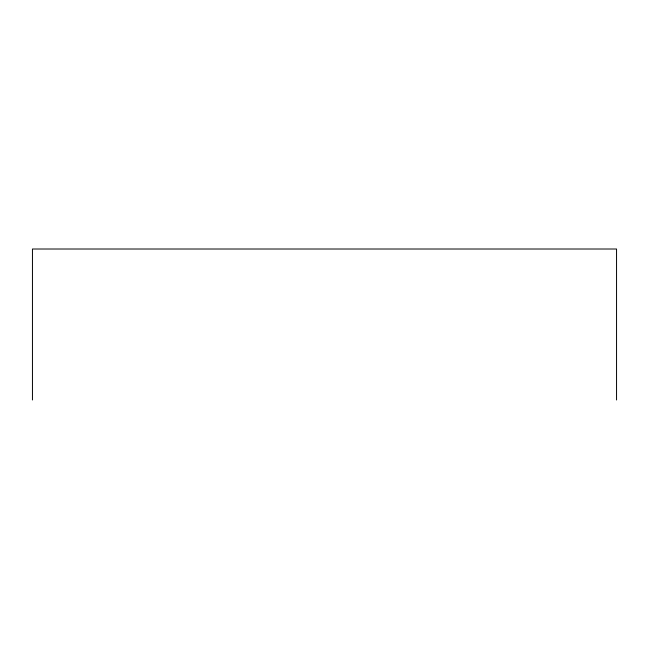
<?xml version="1.0" encoding="UTF-8"?>
<svg xmlns="http://www.w3.org/2000/svg" width="649" height="649" viewBox="0 0 649 649"><rect width="100%" height="100%" fill="white"/><g stroke="black" fill="none" stroke-linecap="round" stroke-linejoin="round"><path stroke-width="0.97" d="M616.55 399.987L616.55 249.013L32.45 249.013L32.45 399.987"/></g></svg>
